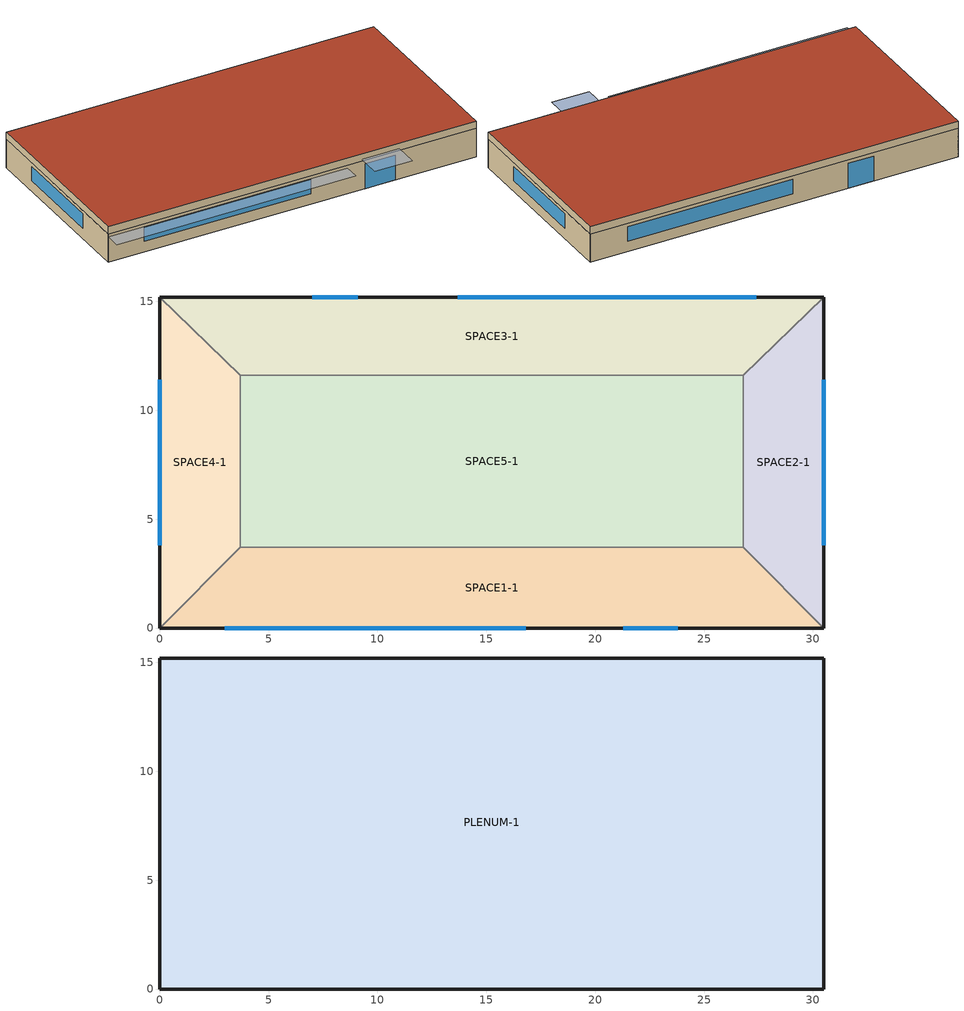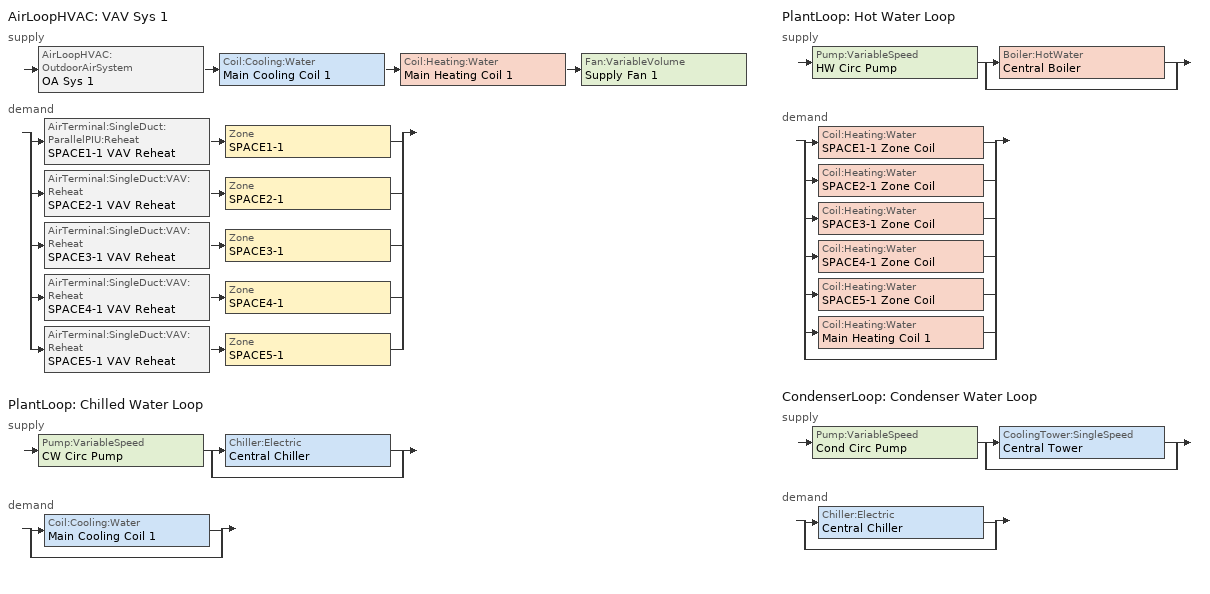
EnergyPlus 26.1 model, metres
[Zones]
SPACE3-1
 floor ground (FLOOR-SLAB-1): 26.8,11.6 3.7,11.6 0,15.2 30.5,15.2 z0
 wall outside (WALL-1): 30.5,15.2 0,15.2 z0:2.4
 wall to SPACE2-1 (INT-WALL-1): 26.8,11.6 30.5,15.2 z0:2.4
 wall to SPACE4-1 (INT-WALL-1): 0,15.2 3.7,11.6 z0:2.4
 wall to SPACE5-1 (INT-WALL-1): 3.7,11.6 26.8,11.6 z0:2.4
 window (Sgl Grey 3mm): 9.1,15.2 7,15.2 z0:2.1
 window (Dbl Clr 3mm/13mm Air): 27.4,15.2 13.7,15.2 z0.9:2.1
SPACE1-1
 floor ground (FLOOR-SLAB-1): 26.8,3.7 30.5,0 0,0 3.7,3.7 z0
 wall outside (WALL-1): 0,0 30.5,0 z0:2.4
 wall to SPACE2-1 (INT-WALL-1): 30.5,0 26.8,3.7 z0:2.4
 wall to SPACE4-1 (INT-WALL-1): 3.7,3.7 0,0 z0:2.4
 wall to SPACE5-1 (INT-WALL-1): 26.8,3.7 3.7,3.7 z0:2.4
 window (Sgl Grey 3mm): 21.3,0 23.8,0 z0:2.1
 window (Dbl Clr 3mm/13mm ArgKryp): 3,0 16.8,0 z0.9:2.1
SPACE2-1
 floor ground (FLOOR-SLAB-1): 26.8,11.6 30.5,15.2 30.5,0 26.8,3.7 z0
 wall outside (WALL-1): 30.5,0 30.5,15.2 z0:2.4
 wall to SPACE5-1 (INT-WALL-1): 26.8,11.6 26.8,3.7 z0:2.4
 window (Dbl Clr 3mm/13mm Air): 30.5,3.8 30.5,11.4 z0.9:2.1
SPACE4-1
 floor ground (FLOOR-SLAB-1): 3.7,3.7 0,0 0,15.2 3.7,11.6 z0
 wall outside (WALL-1): 0,15.2 0,0 z0:2.4
 wall to SPACE5-1 (INT-WALL-1): 3.7,3.7 3.7,11.6 z0:2.4
 window (Dbl Clr 3mm/13mm Air): 0,11.4 0,3.8 z0.9:2.1
SPACE5-1
 floor ground (FLOOR-SLAB-1): 26.8,11.6 26.8,3.7 3.7,3.7 3.7,11.6 z0
PLENUM-1
 floor to SPACE1-1 (CLNG-1): 26.8,3.7 30.5,0 0,0 3.7,3.7 z2.4
 floor to SPACE2-1 (CLNG-1): 26.8,11.6 30.5,15.2 30.5,0 26.8,3.7 z2.4
 floor to SPACE3-1 (CLNG-1): 26.8,11.6 3.7,11.6 0,15.2 30.5,15.2 z2.4
 floor to SPACE4-1 (CLNG-1): 3.7,3.7 0,0 0,15.2 3.7,11.6 z2.4
 floor to SPACE5-1 (CLNG-1): 26.8,11.6 26.8,3.7 3.7,3.7 3.7,11.6 z2.4
 wall outside (WALL-1): 30.5,15.2 0,15.2 0,0 30.5,0 30.5,15.2 z2.4:3
 roof outside (ROOF-1): 0,15.2 0,0 30.5,0 30.5,15.2 z3
shading: 0,-1.3 0,0 19.8,0 19.8,-1.3 z2.2; 21,-2 21,0 24.1,0 24.1,-2 z2.6
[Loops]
AirLoopHVAC 'VAV Sys 1'
 supply: AirLoopHVAC:OutdoorAirSystem 'OA Sys 1' > Coil:Cooling:Water 'Main Cooling Coil 1' > Coil:Heating:Water 'Main Heating Coil 1' > Fan:VariableVolume 'Supply Fan 1'
 demand: split
  | AirTerminal:SingleDuct:ParallelPIU:Reheat 'SPACE1-1 VAV Reheat' > Zone 'SPACE1-1'
  | AirTerminal:SingleDuct:VAV:Reheat 'SPACE2-1 VAV Reheat' > Zone 'SPACE2-1'
  | AirTerminal:SingleDuct:VAV:Reheat 'SPACE3-1 VAV Reheat' > Zone 'SPACE3-1'
  | AirTerminal:SingleDuct:VAV:Reheat 'SPACE4-1 VAV Reheat' > Zone 'SPACE4-1'
  | AirTerminal:SingleDuct:VAV:Reheat 'SPACE5-1 VAV Reheat' > Zone 'SPACE5-1'
PlantLoop 'Chilled Water Loop'
 supply: Pump:VariableSpeed 'CW Circ Pump' > split
  | Chiller:Electric 'Central Chiller'
  | bypass
 demand: split
  | Coil:Cooling:Water 'Main Cooling Coil 1'
  | bypass
PlantLoop 'Hot Water Loop'
 supply: Pump:VariableSpeed 'HW Circ Pump' > split
  | Boiler:HotWater 'Central Boiler'
  | bypass
 demand: split
  | Coil:Heating:Water 'SPACE1-1 Zone Coil'
  | Coil:Heating:Water 'SPACE2-1 Zone Coil'
  | Coil:Heating:Water 'SPACE3-1 Zone Coil'
  | Coil:Heating:Water 'SPACE4-1 Zone Coil'
  | Coil:Heating:Water 'SPACE5-1 Zone Coil'
  | Coil:Heating:Water 'Main Heating Coil 1'
  | bypass
CondenserLoop 'Condenser Water Loop'
 supply: Pump:VariableSpeed 'Cond Circ Pump' > split
  | CoolingTower:SingleSpeed 'Central Tower'
  | bypass
 demand: split
  | Chiller:Electric 'Central Chiller'
  | bypass
[Building]
Building: Loads convergence tolerance value=0.04; Maximum number of warmup days=25; Minimum number of warmup days=6; North axis=30; Solar distribution=FullExterior; Temperature convergence tolerance value=0.4; Terrain=City
[Site:GroundTemperature:BuildingSurface]
20.03, 20.03, 20.13, 20.3, 20.43, 20.52, 20.62, 20.77, 20.78, 20.55, 20.44, 20.2
[Site:Location]
CHICAGO_IL_USA TMY2-94846: Elevation=190; Latitude=41.78; Longitude=-87.75; Time zone=-6
[SizingPeriod:DesignDay] Barometric pressure=99063; Day of month=21; Daylight saving time indicator=No; Humidity condition type=WetBulb; Rain indicator=No; Snow indicator=No; Solar model indicator=ASHRAEClearSky
Name | Daily dry bulb temperature range | Day type | Maximum dry bulb temperature | Month | Sky clearness | Wetbulb or dewpoint at maximum dry bulb | Wind direction | Wind speed
CHICAGO_IL_USA Annual Cooling 1% Design Conditions DB/MCWB | 10.7 | SummerDesignDay | 31.5 | 7 | 1 | 23 | 230 | 5.3
CHICAGO_IL_USA Annual Heating 99% Design Conditions DB | 0 | WinterDesignDay | -17.3 | 1 | 0 | -17.3 | 270 | 4.9
[Construction]
CLNG-1: MAT-CLNG-1
Dbl Clr 3mm/13mm Air: 3MM CLEAR GLASS, AIR 13MM, 3MM CLEAR GLASS
Dbl Clr 3mm/13mm ArgKryp: CLEAR 3MM, ArgonKryptonMix 13MM, CLEAR 3MM
FLOOR-SLAB-1: CC03
INT-WALL-1: GP02, AL21, GP02
ROOF-1: RG01, BR01, IN46, WD01
Sgl Grey 3mm: GREY 3MM
WALL-1: WD01, PW03, IN02, GP01
[Material] Thermal absorptance=0.9
Name | Conductivity | Density | Roughness | Solar absorptance | Specific heat | Thickness | Visible absorptance
BR01 | 0.162 | 1121 | VeryRough | 0.7 | 1464 | 0.0095 | 0.7
CC03 | 1.31 | 2243 | MediumRough | 0.65 | 837 | 0.1016 | 0.65
GP01 | 0.16 | 801 | MediumSmooth | 0.75 | 837 | 0.0127 | 0.75
GP02 | 0.16 | 801 | MediumSmooth | 0.75 | 837 | 0.0159 | 0.75
IN02 | 0.043 | 10 | Rough | 0.75 | 837 | 0.0901 | 0.75
IN46 | 0.023 | 24 | VeryRough | 0.5 | 1590 | 0.0762 | 0.5
PW03 | 0.115 | 545 | MediumSmooth | 0.78 | 1213 | 0.0127 | 0.78
RG01 | 1.442 | 881 | Rough | 0.65 | 1674 | 0.0127 | 0.65
WD01 | 0.115 | 513 | MediumSmooth | 0.78 | 1381 | 0.0191 | 0.78
[Material:AirGap]
AL21: Thermal resistance=0.157
[Material:NoMass]
MAT-CLNG-1: Roughness=Rough; Solar absorptance=0.65; Thermal absorptance=0.65; Thermal resistance=0.652259; Visible absorptance=0.65
[WindowMaterial:Gas]
AIR 13MM: Gas type=Air; Thickness=0.0127
[WindowMaterial:GasMixture]
ArgonKryptonMix 13MM: Gas 1 fraction=0.6; Gas 1 type=Argon; Gas 2 fraction=0.4; Gas 2 type=Krypton; Number of gases in mixture=2; Thickness=0.0127
[WindowMaterial:Glazing] Back side infrared hemispherical emissivity=0.84; Conductivity=0.9; Front side infrared hemispherical emissivity=0.84; Infrared transmittance at normal incidence=0; Optical data type=SpectralAverage; Thickness=0.003
Name | Back side solar reflectance at normal incidence | Back side visible reflectance at normal incidence | Front side solar reflectance at normal incidence | Front side visible reflectance at normal incidence | Solar transmittance at normal incidence | Visible transmittance at normal incidence
CLEAR 3MM | 0.075 | 0.081 | 0.075 | 0.081 | 0.837 | 0.898
GREY 3MM | 0.061 | 0.061 | 0.061 | 0.061 | 0.626 | 0.611
[WindowMaterial:Glazing:RefractionExtinctionMethod]
3MM CLEAR GLASS: Conductivity=0.9; Infrared hemispherical emissivity=0.84; Infrared transmittance at normal incidence=0; Solar extinction coefficient=30; Solar index of refraction=1.526; Thickness=0.003; Visible extinction coefficient=30; Visible index of refraction=1.526
[AirLoopHVAC]
VAV Sys 1: Design supply air flow rate=Autosize
[AirLoopHVAC:ReturnPlenum]
Return-Plenum-1: Zone=PLENUM-1
[AirTerminal:SingleDuct:ParallelPIU:Reheat]
SPACE1-1 VAV Reheat: Availability schedule=ReheatCoilAvailSched; Backdraft damper leakage fraction curve=high_0p25_in_wc; Backdraft damper leakage zone=SPACE5-1; Convergence tolerance=0.001; Fan=SPACE1-1 PIU FAN; Fan on flow fraction=0; Maximum hot water or steam flow rate=Autosize; Maximum primary air flow rate=Autosize; Maximum secondary air flow rate=0.20913; Minimum hot water or steam flow rate=0; Minimum primary air flow fraction=0.26186; Reheat coil=SPACE1-1 Zone Coil
[AirTerminal:SingleDuct:VAV:Reheat] Availability schedule=ReheatCoilAvailSched; Convergence tolerance=0.001; Maximum air flow rate=Autosize; Maximum hot water or steam flow rate=Autosize; Minimum hot water or steam flow rate=0
Name | Reheat coil
SPACE2-1 VAV Reheat | SPACE2-1 Zone Coil
SPACE3-1 VAV Reheat | SPACE3-1 Zone Coil
SPACE4-1 VAV Reheat | SPACE4-1 Zone Coil
SPACE5-1 VAV Reheat | SPACE5-1 Zone Coil
[AvailabilityManager:Scheduled]
VAV Sys 1 Avail: Schedule=FanAvailSched
[Boiler:HotWater]
Central Boiler: Boiler flow mode=LeavingSetpointModulated; Design water flow rate=Autosize; Efficiency curve temperature evaluation variable=LeavingBoiler; Fuel type=NaturalGas; Maximum part load ratio=1.2; Minimum part load ratio=0; Nominal capacity=Autosize; Nominal thermal efficiency=0.8; Normalized boiler efficiency curve=BoilerEfficiency; Optimum part load ratio=1; Water outlet upper temperature limit=100
[Chiller:Electric]
Central Chiller: Chilled water outlet temperature lower limit=5; Chiller flow mode=LeavingSetpointModulated; Condenser type=WaterCooled; Design chilled water flow rate=Autosize; Design chilled water outlet temperature=6.667; Design condenser fluid flow rate=Autosize; Design condenser inlet temperature=29.44; Maximum part load ratio=1; Minimum part load ratio=0; Nominal capacity=Autosize; Nominal cop=3.2; Optimum part load ratio=0.65; Temperature rise coefficient=2.682759; Coefficient 1 of capacity ratio curve=0.944836; Coefficient 1 of full load ratio curve=0.03303; Coefficient 1 of power ratio curve=1.907846; Coefficient 2 of capacity ratio curve=-0.0570088; Coefficient 2 of full load ratio curve=0.6852; Coefficient 2 of power ratio curve=-1.20499; Coefficient 3 of capacity ratio curve=-0.00185486; Coefficient 3 of full load ratio curve=0.2818; Coefficient 3 of power ratio curve=0.263462
[Coil:Cooling:Water]
Main Cooling Coil 1: Availability schedule=CoolingCoilAvailSched; Design air flow rate=Autosize; Design inlet air humidity ratio=Autosize; Design inlet air temperature=Autosize; Design inlet water temperature=Autosize; Design outlet air humidity ratio=Autosize; Design outlet air temperature=Autosize; Design water flow rate=Autosize; Heat exchanger configuration=CrossFlow; Type of analysis=SimpleAnalysis
[Coil:Heating:Water] Availability schedule=ReheatCoilAvailSched; Rated inlet air temperature=16.6; Rated inlet water temperature=82.2; Rated outlet air temperature=32.2; Rated outlet water temperature=71.1
Name | Maximum water flow rate | Performance input method | Rated capacity | U factor times area value
Main Heating Coil 1 | Autosize | UFactorTimesAreaAndDesignWaterFlowRate | Autosize | Autosize
SPACE1-1 Zone Coil; SPACE2-1 Zone Coil; SPACE3-1 Zone Coil; SPACE4-1 Zone Coil; SPACE5-1 Zone Coil |  | NominalCapacity | 10000
[CondenserEquipmentList]
All Towers: Central Tower, CoolingTower:SingleSpeed
[CondenserEquipmentOperationSchemes]
Tower Loop Operation: Control scheme 1=Year Round Tower Operation; Control scheme 1 schedule=PlantOnSched
[CondenserLoop]
Condenser Water Loop: Condenser equipment operation scheme=Tower Loop Operation; Condenser loop volume=Autocalculate; Fluid type=Water; Load distribution scheme=SequentialLoad; Maximum loop flow rate=Autosize; Maximum loop temperature=80; Minimum loop flow rate=0; Minimum loop temperature=10
[Controller:OutdoorAir]
OA Controller 1: Economizer control action type=ModulateFlow; Economizer control type=FixedDryBulb; Economizer maximum limit dry bulb temperature=19; Economizer minimum limit dry bulb temperature=4; Lockout type=NoLockout; Maximum outdoor air flow rate=Autosize; Minimum limit type=FixedMinimum; Minimum outdoor air flow rate=Autosize; Minimum outdoor air schedule=Min OA Sched
[Controller:WaterCoil] Actuator variable=Flow; Control variable=Temperature; Controller convergence tolerance=0.002; Maximum actuated flow=Autosize; Minimum actuated flow=0
Name | Action
Central Cooling Coil Contoller 1 | Reverse
Central Heating Coil Contoller 1 | Normal
[CoolingTower:SingleSpeed]
Central Tower: Design air flow rate=Autosize; Design fan power=Autosize; Design u factor times area value=Autosize; Design water flow rate=Autosize; Free convection regime air flow rate=0; Free convection regime u factor times area value=0
[DesignSpecification:OutdoorAir] Outdoor air flow per person=0.00944; Outdoor air flow per zone=0; Outdoor air flow per zone floor area=0; Outdoor air method=Flow/Person
SZ DSOA SPACE1-1; SZ DSOA SPACE2-1; SZ DSOA SPACE3-1; SZ DSOA SPACE4-1; SZ DSOA SPACE5-1
[ElectricEquipment] Design level calculation method=EquipmentLevel; Fraction latent=0; Fraction lost=0; Fraction radiant=0.3; Schedule=EQUIP-1
Name | Design level | Zone or zonelist or space or spacelist
SPACE1-1 ElecEq 1 | 1056 | SPACE1-1
SPACE2-1 ElecEq 1 | 456 | SPACE2-1
SPACE3-1 ElecEq 1 | 1056 | SPACE3-1
SPACE4-1 ElecEq 1 | 456 | SPACE4-1
SPACE5-1 ElecEq 1 | 1976 | SPACE5-1
[Fan:ConstantVolume]
SPACE1-1 PIU FAN: Fan total efficiency=0.7; Maximum flow rate=Autosize; Motor efficiency=0.9; Motor in airstream fraction=1; Pressure rise=300
[Fan:VariableVolume]
Supply Fan 1: Availability schedule=FanAvailSched; Fan power coefficient 1=0.350712; Fan power coefficient 2=0.308505; Fan power coefficient 3=-0.541374; Fan power coefficient 4=0.871988; Fan power coefficient 5=0; Fan power minimum flow fraction=0.25; Fan power minimum flow rate input method=Fraction; Fan total efficiency=0.7; Maximum flow rate=Autosize; Motor efficiency=0.9; Motor in airstream fraction=1; Pressure rise=600
[Lights] Design level calculation method=LightingLevel; End use subcategory=GeneralLights; Fraction radiant=0.59; Fraction replaceable=0; Fraction visible=0.2; Return air fraction=0.2; Schedule=LIGHTS-1
Name | Lighting level | Zone or zonelist or space or spacelist
SPACE1-1 Lights 1 | 1584 | SPACE1-1
SPACE2-1 Lights 1 | 684 | SPACE2-1
SPACE3-1 Lights 1 | 1584 | SPACE3-1
SPACE4-1 Lights 1 | 684 | SPACE4-1
SPACE5-1 Lights 1 | 2964 | SPACE5-1
[People] Activity level schedule=ActSchd; Fraction radiant=0.3; Number of people calculation method=People; Number of people schedule=OCCUPY-1
Name | Number of people | Zone or zonelist or space or spacelist
SPACE1-1 People 1 | 11 | SPACE1-1
SPACE2-1 People 1 | 5 | SPACE2-1
SPACE3-1 People 1 | 11 | SPACE3-1
SPACE4-1 People 1 | 5 | SPACE4-1
SPACE5-1 People 1 | 20 | SPACE5-1
[PlantEquipmentList]
Cooling Plant: Central Chiller, Chiller:Electric
heating plant: Central Boiler, Boiler:HotWater
[PlantEquipmentOperation:CoolingLoad] Load range 1 lower limit=0
Name | Load range 1 upper limit | Range 1 equipment list
Central Chiller Only | 900000 | Cooling Plant
Year Round Tower Operation | 90000000 | All Towers
[PlantEquipmentOperation:HeatingLoad]
Central Boiler Only: Load range 1 lower limit=0; Load range 1 upper limit=1000000; Range 1 equipment list=heating plant
[PlantEquipmentOperationSchemes] Control scheme 1 schedule=PlantOnSched
Name | Control scheme 1
CW Loop Operation | Central Chiller Only
Hot Loop Operation | Central Boiler Only
[PlantLoop] Fluid type=Water; Load distribution scheme=SequentialLoad; Maximum loop flow rate=Autosize; Minimum loop flow rate=0; Plant loop volume=Autocalculate
Name | Maximum loop temperature | Minimum loop temperature | Plant equipment operation scheme
Chilled Water Loop | 98 | 1 | CW Loop Operation
Hot Water Loop | 100 | 10 | Hot Loop Operation
[Pump:VariableSpeed] Design maximum flow rate=Autosize; Design minimum flow rate=0; Design power consumption=Autosize; Design pump head=179352; Fraction of motor inefficiencies to fluid stream=0; Motor efficiency=0.9; Pump control type=Intermittent; Coefficient 1 of the part load performance curve=0; Coefficient 2 of the part load performance curve=1; Coefficient 3 of the part load performance curve=0; Coefficient 4 of the part load performance curve=0
Name | Pump flow rate schedule
CW Circ Pump; Cond Circ Pump | CoolingPumpAvailSched
HW Circ Pump
[SetpointManager:FollowOutdoorAirTemperature]
MyCondenserControl: Control variable=Temperature; Maximum setpoint temperature=80; Minimum setpoint temperature=10; Offset temperature difference=0; Reference temperature type=OutdoorAirWetBulb; Setpoint node or nodelist=Condenser Supply Outlet Node
[SetpointManager:MixedAir]
Mixed Air Temp Manager 1: Control variable=Temperature; Setpoint node or nodelist=Main Branch SetPoint Node List
[SetpointManager:Scheduled] Control variable=Temperature
Name | Schedule | Setpoint node or nodelist
Central Boiler Setpoint Manager | HW Loop Temp Schedule | Central Boiler Outlet Node
Central Chiller Setpoint Manager | CW Loop Temp Schedule | Central Chiller Outlet Node
Chilled Water Loop Setpoint Manager | CW Loop Temp Schedule | Chilled Water Loop Setpoint Node List
Hot Water Loop Setpoint Manager | HW Loop Temp Schedule | Hot Water Loop Setpoint Node List
[SetpointManager:Warmest]
Supply Air Temperature Manager 1: Control variable=Temperature; Hvac air loop=VAV Sys 1; Maximum setpoint temperature=16; Minimum setpoint temperature=11.2; Setpoint node or nodelist=Supply Air Temp Nodes 1; Strategy=MaximumTemperature
[Sizing:Plant]
Name | Design loop exit temperature | Loop design temperature difference | Loop type
Hot Water Loop | 82 | 11 | Heating
Chilled Water Loop | 7.22 | 6.67 | Cooling
Condenser Water Loop | 29.4 | 5.6 | Condenser
[Sizing:System]
VAV Sys 1: 100 outdoor air in cooling=No; 100 outdoor air in heating=No; Central cooling capacity control method=VAV; Central cooling design supply air humidity ratio=0.008; Central cooling design supply air temperature=12.8; Central heating design supply air humidity ratio=0.008; Central heating design supply air temperature=16.7; Central heating maximum system air flow ratio=0.3; Cooling design capacity=Autosize; Cooling design capacity method=CoolingDesignCapacity; Cooling supply air flow rate=0; Cooling supply air flow rate method=DesignDay; Design outdoor air flow rate=Autosize; Heating design capacity=Autosize; Heating design capacity method=HeatingDesignCapacity; Heating supply air flow rate=0; Heating supply air flow rate method=DesignDay; Precool design humidity ratio=0.008; Precool design temperature=11; Preheat design humidity ratio=0.008; Preheat design temperature=7; Type of load to size on=Sensible; Type of zone sum to use=NonCoincident; Zone maximum outdoor air fraction=1
[Sizing:Zone] Account for dedicated outdoor air system=No; Cooling design air flow method=DesignDay; Cooling design air flow rate=0; Dedicated outdoor air high setpoint temperature for design=Autosize; Dedicated outdoor air low setpoint temperature for design=Autosize; Dedicated outdoor air system control strategy=NeutralSupplyAir; Heating design air flow method=DesignDay; Heating design air flow rate=0; Zone cooling design supply air humidity ratio=0.009; Zone cooling design supply air temperature=14; Zone cooling design supply air temperature input method=SupplyAirTemperature; Zone cooling sizing factor=0; Zone heating design supply air humidity ratio=0.004; Zone heating design supply air temperature=50; Zone heating design supply air temperature input method=SupplyAirTemperature; Zone heating sizing factor=0
Name | Design specification outdoor air object
SPACE1-1 | SZ DSOA SPACE1-1
SPACE2-1 | SZ DSOA SPACE2-1
SPACE3-1 | SZ DSOA SPACE3-1
SPACE4-1 | SZ DSOA SPACE4-1
SPACE5-1 | SZ DSOA SPACE5-1
[ThermostatSetpoint:DualSetpoint]
DualSetPoint: Cooling setpoint temperature schedule=Clg-SetP-Sch; Heating setpoint temperature schedule=Htg-SetP-Sch
[ThermostatSetpoint:SingleCooling]
CoolingSetpoint: Setpoint temperature schedule=Clg-SetP-Sch
[ThermostatSetpoint:SingleHeating]
HeatingSetpoint: Setpoint temperature schedule=Htg-SetP-Sch
[Zone] Multiplier=1; Type=1
Name | Ceiling height | Volume
PLENUM-1 | 0.6096 | 283.2
SPACE1-1; SPACE3-1 | 2.4384 | 239.247
SPACE2-1; SPACE4-1 | 2.4384 | 103.311
SPACE5-1 | 2.4384 | 447.683
[ZoneControl:Thermostat] Control 1=CoolingSetPoint; Control 2=HeatingSetpoint; Control 3=DualSetPoint; Control type schedule=Zone Control Type Sched
Name | Zone or zonelist
SPACE1-1 Control | SPACE1-1
SPACE2-1 Control | SPACE2-1
SPACE3-1 Control | SPACE3-1
SPACE4-1 Control | SPACE4-1
SPACE5-1 Control | SPACE5-1
[Zone equipment]
SPACE1-1: SPACE1-1 VAV Reheat
SPACE2-1: SPACE2-1 VAV Reheat
SPACE3-1: SPACE3-1 VAV Reheat
SPACE4-1: SPACE4-1 VAV Reheat
SPACE5-1: SPACE5-1 VAV Reheat
[ZoneInfiltration:DesignFlowRate] Constant term coefficient=0; Design flow rate calculation method=Flow/Zone; Schedule=INFIL-SCH; Temperature term coefficient=0; Velocity squared term coefficient=0; Velocity term coefficient=0.2237
Name | Design flow rate | Zone or zonelist or space or spacelist
SPACE1-1 Infil 1 | 0.0167 | SPACE1-1
SPACE2-1 Infil 1 | 0.00717 | SPACE2-1
SPACE3-1 Infil 1 | 0.0167 | SPACE3-1
SPACE4-1 Infil 1 | 0.00717 | SPACE4-1
SPACE5-1 Infil 1 | 0.031089 | SPACE5-1
[Curve:Linear]
high_0p25_in_wc: Input unit type for x=Dimensionless; Maximum value of x=1; Minimum value of x=0.63; Output unit type=Dimensionless; Coefficient1 constant=0.117131; Coefficient2 x=-0.00179228
[Curve:Quadratic]
BoilerEfficiency: Maximum value of x=1; Minimum value of x=0; Coefficient1 constant=1; Coefficient2 x=0; Coefficient3 x 2=0
[Schedule:Compact]
ActSchd: Through: 12/31, For: Alldays, Until: 24:00, 117.24
CW Loop Temp Schedule: Through: 12/31, For: Alldays, Until: 24:00, 7.22
Clg-SetP-Sch: Through: 12/31, For: Weekdays CustomDay1 CustomDay2, Until: 7:00, 40, Until: 18:00, 23.9, Until: 24:00, 40, For: Weekends Holidays, Until: 7:00, 40, Until: 13:00, 23.9, Until: 24:00, 32.2, For: SummerDesignDay, Until: 24:00, 23.9, For: WinterDesignDay, Until: 24:00, 40
CoolingCoilAvailSched: Through: 3/31, For: Alldays, Until: 24:00, 0, Through: 9/30, For: Weekdays, Until: 7:00, 0, Until: 17:00, 1, Until: 24:00, 0, For: Weekends Holidays CustomDay1 CustomDay2, Until: 24:00, 0, For: SummerDesignDay WinterDesignDay, Until: 24:00, 1, Through: 12/31, For: Alldays, Until: 24:00, 0
CoolingPumpAvailSched: Through: 3/31, For: Alldays, Until: 24:00, 0, Through: 9/30, For: Alldays, Until: 24:00, 1, Through: 12/31, For: Alldays, Until: 24:00, 0
EQUIP-1: Through: 12/31, For: Weekdays SummerDesignDay CustomDay1 CustomDay2, Until: 8:00, 0.02, Until: 9:00, 0.4, Until: 14:00, 0.9, Until: 15:00, 0.8, Until: 16:00, 0.7, Until: 18:00, 0.5, Until: 20:00, 0.3, Until: 24:00, 0.02, For: Saturday Sunday Holidays WinterDesignDay, Until: 24:00, 0.2
FanAvailSched: Through: 3/31, For: AllDays, Until: 24:00, 1, Through: 9/30, For: Weekdays, Until: 7:00, 0, Until: 17:00, 1, Until: 24:00, 0, For: Weekends Holidays CustomDay1 CustomDay2, Until: 24:00, 0, For: SummerDesignDay WinterDesignDay, Until: 24:00, 1, Through: 12/31, For: AllDays, Until: 24:00, 1
HW Loop Temp Schedule: Through: 12/31, For: Alldays, Until: 24:00, 82
Htg-SetP-Sch: Through: 12/31, For: Weekdays CustomDay1 CustomDay2, Until: 7:00, 12.8, Until: 18:00, 21.1, Until: 24:00, 12.8, For: Weekends Holidays, Until: 7:00, 12.8, Until: 13:00, 21.1, Until: 24:00, 12.8, For: SummerDesignDay, Until: 24:00, 12.8, For: WinterDesignDay, Until: 24:00, 21.1
INFIL-SCH: Through: 3/31, For: Alldays, Until: 24:00, 1, Through: 10/31, For: Alldays, Until: 24:00, 0, Through: 12/31, For: Alldays, Until: 24:00, 1
LIGHTS-1: Through: 12/31, For: Weekdays SummerDesignDay CustomDay1 CustomDay2, Until: 8:00, 0.05, Until: 9:00, 0.9, Until: 10:00, 0.95, Until: 11:00, 1, Until: 12:00, 0.95, Until: 13:00, 0.8, Until: 14:00, 0.9, Until: 18:00, 1, Until: 19:00, 0.6, Until: 20:00, 0.2, Until: 21:00, 0.2, Until: 24:00, 0.05, For: Saturday Sunday Holidays WinterDesignDay, Until: 24:00, 0.05
Min OA Sched: Through: 12/31, For: Weekdays, Until: 6:00, 0.02, Until: 18:00, 1, Until: 24:00, 0.02, For: Weekends SummerDesignDay WinterDesignDay CustomDay1 CustomDay2 Holidays, Until: 24:00, 0.02
OCCUPY-1: Through: 12/31, For: Weekdays SummerDesignDay CustomDay1 CustomDay2, Until: 8:00, 0, Until: 11:00, 1, Until: 12:00, 0.8, Until: 13:00, 0.4, Until: 14:00, 0.8, Until: 18:00, 1, Until: 19:00, 0.5, Until: 21:00, 0.1, Until: 24:00, 0, For: Saturday Sunday Holidays WinterDesignDay, Until: 24:00, 0
PlantOnSched: Through: 12/31, For: Alldays, Until: 24:00, 1
ReheatCoilAvailSched: Through: 3/31, For: Alldays, Until: 24:00, 1, Through: 9/30, For: Weekdays, Until: 7:00, 0, Until: 17:00, 1, Until: 24:00, 0, For: SummerDesignDay WinterDesignDay, Until: 24:00, 1, For: Weekends Holidays CustomDay1 CustomDay2, Until: 24:00, 0, Through: 12/31, For: Alldays, Until: 24:00, 1
Zone Control Type Sched: Through: 12/31, For: Weekdays Weekends Holidays CustomDay1 CustomDay2, Until: 24:00, 4, For: SummerDesignDay, Until: 24:00, 2, For: WinterDesignDay, Until: 24:00, 1
